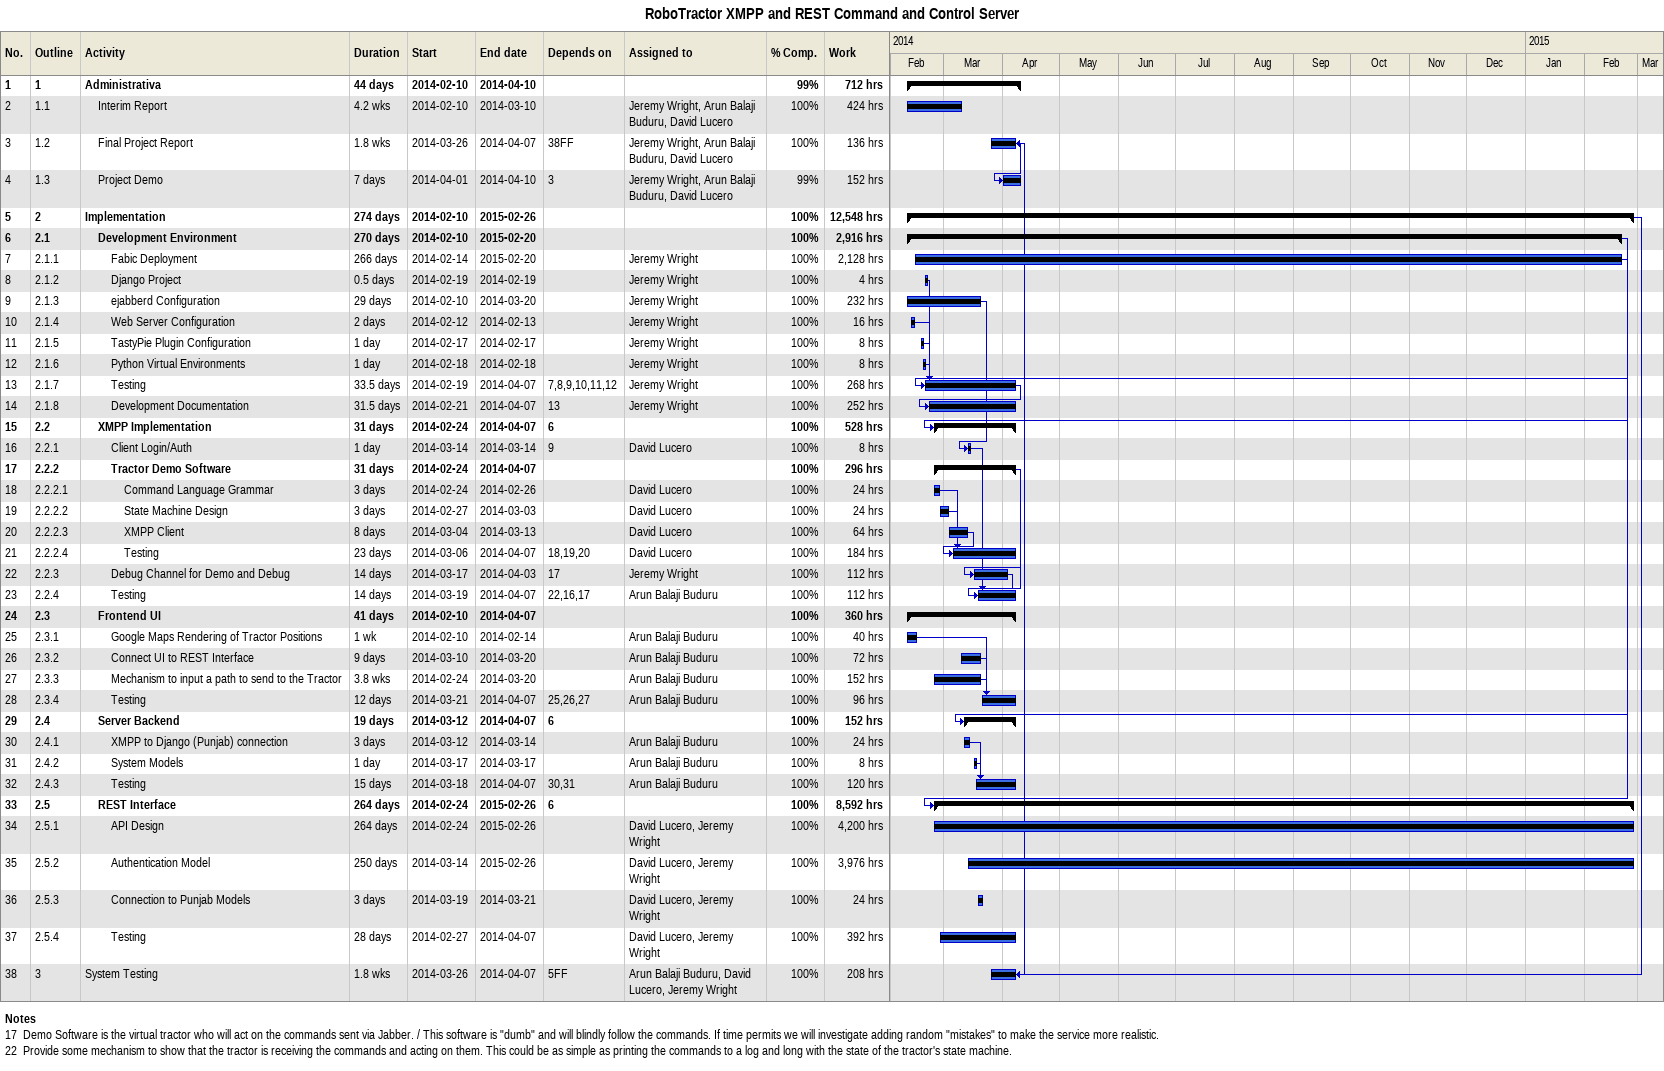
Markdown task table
RoboTractor XMPP and REST Command and Control Server

| ID | WBS | Task | Duration | Start | Finish | Predecessors | Resources | % complete | Work (h) |
|---|---|---|---|---|---|---|---|---|---|
| 1 | 1 | **Administrativa** | 44d | 2014-02-10 | 2014-04-10 |  |  | 99 | 712 |
| 2 | 1.1 | Interim Report | 4.2w | 2014-02-10 | 2014-03-10 |  | Jeremy Wright, Arun Balaji Buduru, David Lucero | 100 | 424 |
| 3 | 1.2 | Final Project Report | 1.8w | 2014-03-26 | 2014-04-07 | 38FF | Jeremy Wright, Arun Balaji Buduru, David Lucero | 100 | 136 |
| 4 | 1.3 | Project Demo | 7d | 2014-04-01 | 2014-04-10 | 3 | Jeremy Wright, Arun Balaji Buduru, David Lucero | 99 | 152 |
| 5 | 2 | **Implementation** | 274d | 2014-02-10 | 2015-02-26 |  |  | 100 | 12548 |
| 6 | 2.1 | **Development Environment** | 270d | 2014-02-10 | 2015-02-20 |  |  | 100 | 2916 |
| 7 | 2.1.1 | Fabic Deployment | 266d | 2014-02-14 | 2015-02-20 |  | Jeremy Wright | 100 | 2128 |
| 8 | 2.1.2 | Django Project | 0.5d | 2014-02-19 | 2014-02-19 |  | Jeremy Wright | 100 | 4 |
| 9 | 2.1.3 | ejabberd Configuration | 29d | 2014-02-10 | 2014-03-20 |  | Jeremy Wright | 100 | 232 |
| 10 | 2.1.4 | Web Server Configuration | 2d | 2014-02-12 | 2014-02-13 |  | Jeremy Wright | 100 | 16 |
| 11 | 2.1.5 | TastyPie Plugin Configuration | 1d | 2014-02-17 | 2014-02-17 |  | Jeremy Wright | 100 | 8 |
| 12 | 2.1.6 | Python Virtual Environments | 1d | 2014-02-18 | 2014-02-18 |  | Jeremy Wright | 100 | 8 |
| 13 | 2.1.7 | Testing | 33.5d | 2014-02-19 | 2014-04-07 | 7, 8, 9, 10, 11, 12 | Jeremy Wright | 100 | 268 |
| 14 | 2.1.8 | Development Documentation | 31.5d | 2014-02-21 | 2014-04-07 | 13 | Jeremy Wright | 100 | 252 |
| 15 | 2.2 | **XMPP Implementation** | 31d | 2014-02-24 | 2014-04-07 | 6 |  | 100 | 528 |
| 16 | 2.2.1 | Client Login/Auth | 1d | 2014-03-14 | 2014-03-14 | 9 | David Lucero | 100 | 8 |
| 17 | 2.2.2 | **Tractor Demo Software** | 31d | 2014-02-24 | 2014-04-07 |  |  | 100 | 296 |
| 18 | 2.2.2.1 | Command Language Grammar | 3d | 2014-02-24 | 2014-02-26 |  | David Lucero | 100 | 24 |
| 19 | 2.2.2.2 | State Machine Design | 3d | 2014-02-27 | 2014-03-03 |  | David Lucero | 100 | 24 |
| 20 | 2.2.2.3 | XMPP Client | 8d | 2014-03-04 | 2014-03-13 |  | David Lucero | 100 | 64 |
| 21 | 2.2.2.4 | Testing | 23d | 2014-03-06 | 2014-04-07 | 18, 19, 20 | David Lucero | 100 | 184 |
| 22 | 2.2.3 | Debug Channel for Demo and Debug | 14d | 2014-03-17 | 2014-04-03 | 17 | Jeremy Wright | 100 | 112 |
| 23 | 2.2.4 | Testing | 14d | 2014-03-19 | 2014-04-07 | 22, 16, 17 | Arun Balaji Buduru | 100 | 112 |
| 24 | 2.3 | **Frontend UI** | 41d | 2014-02-10 | 2014-04-07 |  |  | 100 | 360 |
| 25 | 2.3.1 | Google Maps Rendering of Tractor Positions | 1w | 2014-02-10 | 2014-02-14 |  | Arun Balaji Buduru | 100 | 40 |
| 26 | 2.3.2 | Connect UI to REST Interface | 9d | 2014-03-10 | 2014-03-20 |  | Arun Balaji Buduru | 100 | 72 |
| 27 | 2.3.3 | Mechanism to input a path to send to the Tractor | 3.8w | 2014-02-24 | 2014-03-20 |  | Arun Balaji Buduru | 100 | 152 |
| 28 | 2.3.4 | Testing | 12d | 2014-03-21 | 2014-04-07 | 25, 26, 27 | Arun Balaji Buduru | 100 | 96 |
| 29 | 2.4 | **Server Backend** | 19d | 2014-03-12 | 2014-04-07 | 6 |  | 100 | 152 |
| 30 | 2.4.1 | XMPP to Django (Punjab) connection | 3d | 2014-03-12 | 2014-03-14 |  | Arun Balaji Buduru | 100 | 24 |
| 31 | 2.4.2 | System Models | 1d | 2014-03-17 | 2014-03-17 |  | Arun Balaji Buduru | 100 | 8 |
| 32 | 2.4.3 | Testing | 15d | 2014-03-18 | 2014-04-07 | 30, 31 | Arun Balaji Buduru | 100 | 120 |
| 33 | 2.5 | **REST Interface** | 264d | 2014-02-24 | 2015-02-26 | 6 |  | 100 | 8592 |
| 34 | 2.5.1 | API Design | 264d | 2014-02-24 | 2015-02-26 |  | David Lucero, Jeremy Wright | 100 | 4200 |
| 35 | 2.5.2 | Authentication Model | 250d | 2014-03-14 | 2015-02-26 |  | David Lucero, Jeremy Wright | 100 | 3976 |
| 36 | 2.5.3 | Connection to Punjab Models | 3d | 2014-03-19 | 2014-03-21 |  | David Lucero, Jeremy Wright | 100 | 24 |
| 37 | 2.5.4 | Testing | 28d | 2014-02-27 | 2014-04-07 |  | David Lucero, Jeremy Wright | 100 | 392 |
| 38 | 3 | System Testing | 1.8w | 2014-03-26 | 2014-04-07 | 5FF | Arun Balaji Buduru, David Lucero, Jeremy Wright | 100 | 208 |

Notes
- 17: Demo Software is the virtual tractor who will act on the commands sent via Jabber. / This software is "dumb" and will blindly follow the commands. If time permits we will investigate adding random "mistakes" to make the service more realistic.
- 22: Provide some mechanism to show that the tractor is receiving the commands and acting on them. This could be as simple as printing the commands to a log and long with the state of the tractor's state machine.
